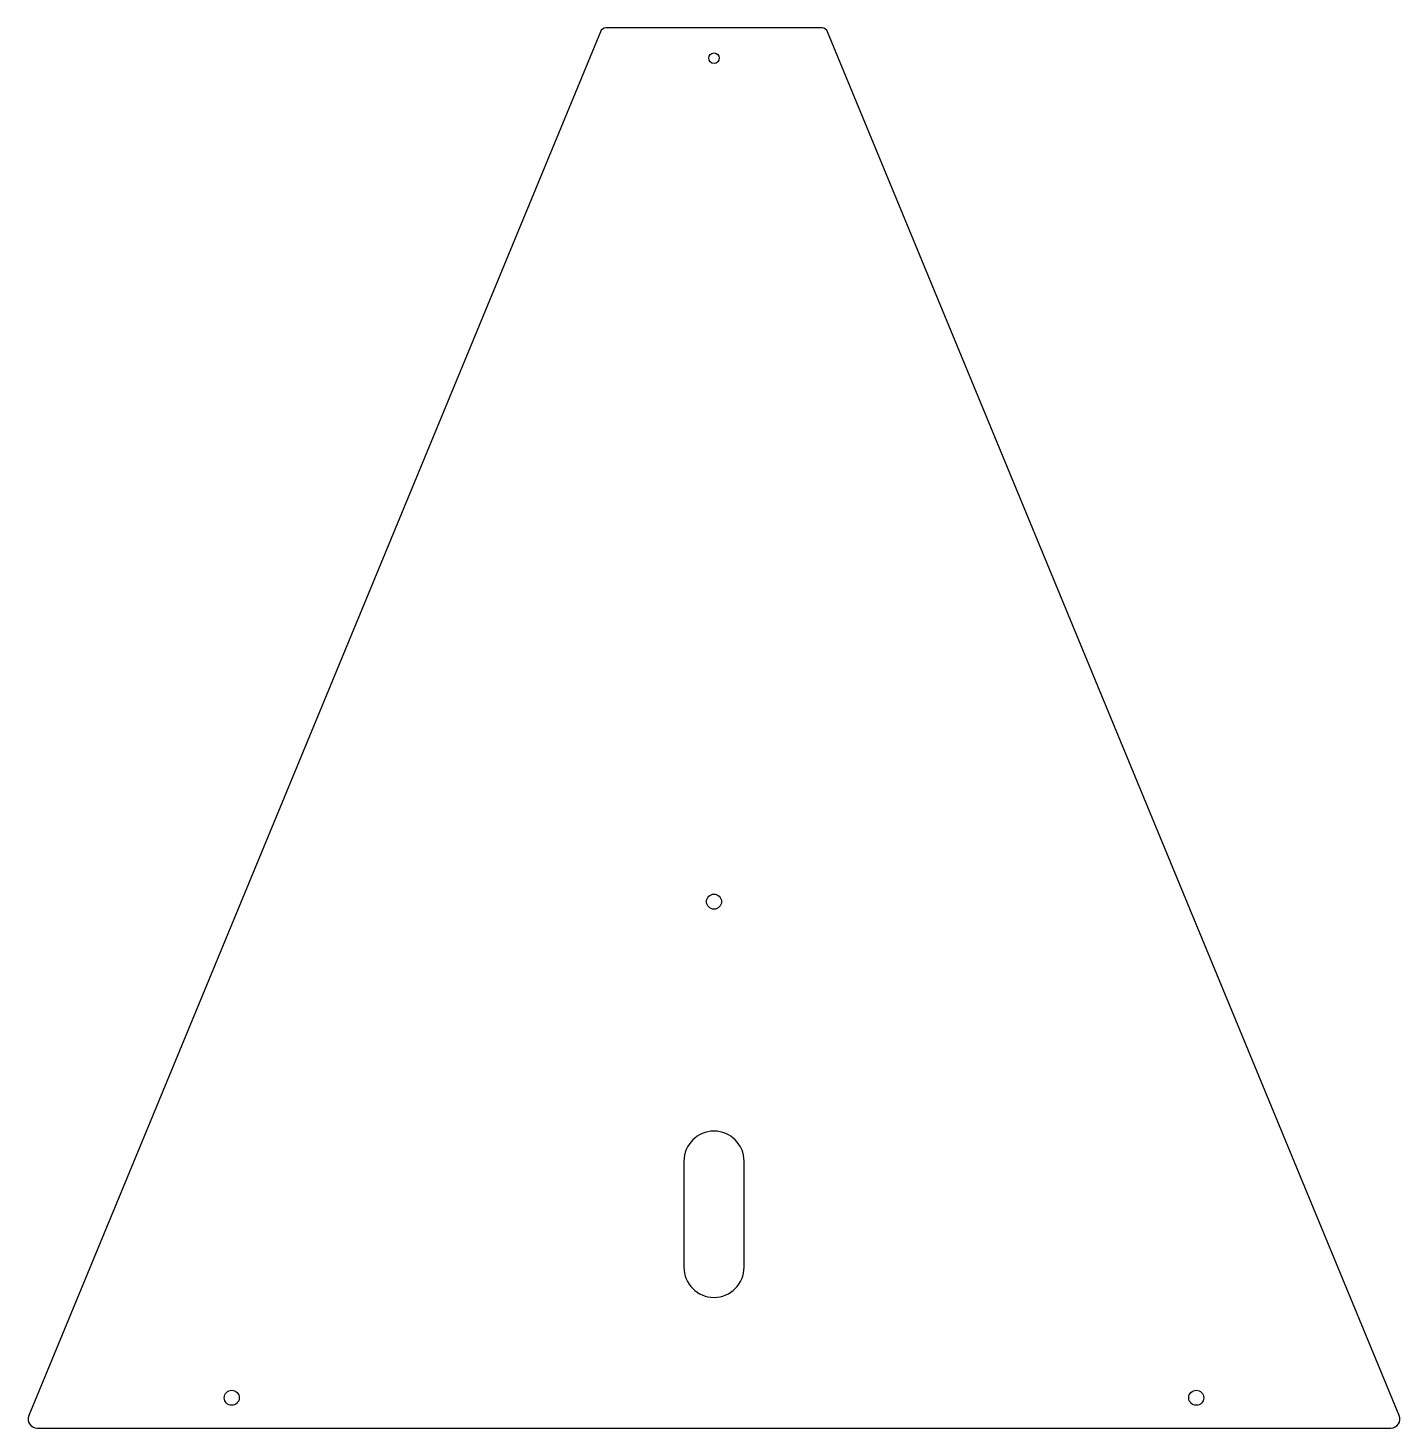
# Model space of a CAD drawing. Header units: inches. Extents: x -17.9 to 17.9, y 0 to 36.6.
import ezdxf

# ---------------------------------------------------------------- set-up
doc = ezdxf.new("R2010")
doc.units = ezdxf.units.IN
doc.header["$MEASUREMENT"] = 0

msp = doc.modelspace()

# ---------------------------------------------------------------- linework, layer by layer
for points in [[(-17.901, 0.326, 0.534162), (-17.683, 0), (17.683, 0, 0.534162), (17.901, 0.326), (2.968, 36.489, 0.303644), (2.823, 36.587), (-2.823, 36.587, 0.303644), (-2.968, 36.489)], [(0.787, 4.201), (0.787, 6.971, 1), (-0.787, 6.971), (-0.787, 4.201, 1)]]:
    msp.add_lwpolyline(points, format="xyb", close=True)
for centre, radius in [((0, 35.797), 0.138), ((0, 13.755), 0.197), ((-12.598, 0.79), 0.197), ((12.598, 0.79), 0.197)]:
    msp.add_circle(centre, radius)

doc.saveas('drawing.dxf')
